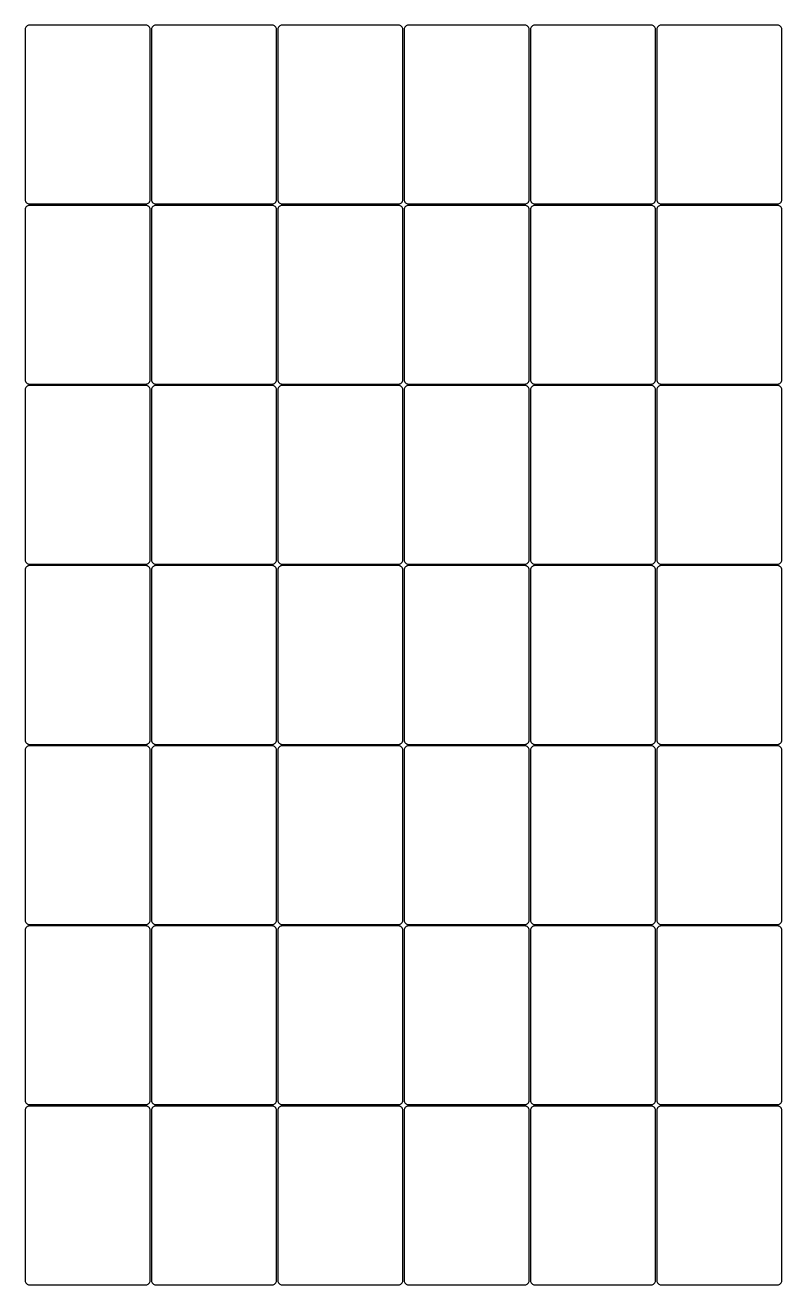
# Model space of a CAD drawing. Header units: millimetres. Extents: x 38 to 571, y -901 to -13.
import ezdxf

# ---------------------------------------------------------------- set-up
doc = ezdxf.new("R2010")
doc.units = ezdxf.units.MM

msp = doc.modelspace()

# ---------------------------------------------------------------- linework, layer by layer
for points in [[(123.35, -139.21, 0.414214), (126.35, -136.21), (126.35, -16.21, 0.414214), (123.35, -13.21), (41.35, -13.21, 0.414214), (38.35, -16.21), (38.35, -136.21, 0.414214), (41.35, -139.21)], [(212.34, -139.21, 0.414214), (215.34, -136.21), (215.34, -16.21, 0.414214), (212.34, -13.21), (130.34, -13.21, 0.414214), (127.34, -16.21), (127.34, -136.21, 0.414214), (130.34, -139.21)], [(301.32, -139.21, 0.414214), (304.32, -136.21), (304.32, -16.21, 0.414214), (301.32, -13.21), (219.32, -13.21, 0.414214), (216.32, -16.21), (216.32, -136.21, 0.414214), (219.32, -139.21)], [(390.31, -139.21, 0.414214), (393.31, -136.21), (393.31, -16.21, 0.414214), (390.31, -13.21), (308.31, -13.21, 0.414214), (305.31, -16.21), (305.31, -136.21, 0.414214), (308.31, -139.21)], [(479.29, -139.21, 0.414214), (482.29, -136.21), (482.29, -16.21, 0.414214), (479.29, -13.21), (397.29, -13.21, 0.414214), (394.29, -16.21), (394.29, -136.21, 0.414214), (397.29, -139.21)], [(568.28, -139.21, 0.414214), (571.28, -136.21), (571.28, -16.21, 0.414214), (568.28, -13.21), (486.28, -13.21, 0.414214), (483.28, -16.21), (483.28, -136.21, 0.414214), (486.28, -139.21)], [(123.35, -266.21, 0.414214), (126.35, -263.21), (126.35, -143.21, 0.414214), (123.35, -140.21), (41.35, -140.21, 0.414214), (38.35, -143.21), (38.35, -263.21, 0.414214), (41.35, -266.21)], [(212.34, -266.21, 0.414214), (215.34, -263.21), (215.34, -143.21, 0.414214), (212.34, -140.21), (130.34, -140.21, 0.414214), (127.34, -143.21), (127.34, -263.21, 0.414214), (130.34, -266.21)], [(301.32, -266.21, 0.414214), (304.32, -263.21), (304.32, -143.21, 0.414214), (301.32, -140.21), (219.32, -140.21, 0.414214), (216.32, -143.21), (216.32, -263.21, 0.414214), (219.32, -266.21)], [(390.31, -266.21, 0.414214), (393.31, -263.21), (393.31, -143.21, 0.414214), (390.31, -140.21), (308.31, -140.21, 0.414214), (305.31, -143.21), (305.31, -263.21, 0.414214), (308.31, -266.21)], [(479.29, -266.21, 0.414214), (482.29, -263.21), (482.29, -143.21, 0.414214), (479.29, -140.21), (397.29, -140.21, 0.414214), (394.29, -143.21), (394.29, -263.21, 0.414214), (397.29, -266.21)], [(568.28, -266.21, 0.414214), (571.28, -263.21), (571.28, -143.21, 0.414214), (568.28, -140.21), (486.28, -140.21, 0.414214), (483.28, -143.21), (483.28, -263.21, 0.414214), (486.28, -266.21)], [(123.35, -393.21, 0.414214), (126.35, -390.21), (126.35, -270.21, 0.414214), (123.35, -267.21), (41.35, -267.21, 0.414214), (38.35, -270.21), (38.35, -390.21, 0.414214), (41.35, -393.21)], [(212.34, -393.21, 0.414214), (215.34, -390.21), (215.34, -270.21, 0.414214), (212.34, -267.21), (130.34, -267.21, 0.414214), (127.34, -270.21), (127.34, -390.21, 0.414214), (130.34, -393.21)], [(301.32, -393.21, 0.414214), (304.32, -390.21), (304.32, -270.21, 0.414214), (301.32, -267.21), (219.32, -267.21, 0.414214), (216.32, -270.21), (216.32, -390.21, 0.414214), (219.32, -393.21)], [(390.31, -393.21, 0.414214), (393.31, -390.21), (393.31, -270.21, 0.414214), (390.31, -267.21), (308.31, -267.21, 0.414214), (305.31, -270.21), (305.31, -390.21, 0.414214), (308.31, -393.21)], [(479.29, -393.21, 0.414214), (482.29, -390.21), (482.29, -270.21, 0.414214), (479.29, -267.21), (397.29, -267.21, 0.414214), (394.29, -270.21), (394.29, -390.21, 0.414214), (397.29, -393.21)], [(568.28, -393.21, 0.414214), (571.28, -390.21), (571.28, -270.21, 0.414214), (568.28, -267.21), (486.28, -267.21, 0.414214), (483.28, -270.21), (483.28, -390.21, 0.414214), (486.28, -393.21)], [(123.35, -520.21, 0.414214), (126.35, -517.21), (126.35, -397.21, 0.414214), (123.35, -394.21), (41.35, -394.21, 0.414214), (38.35, -397.21), (38.35, -517.21, 0.414214), (41.35, -520.21)], [(212.34, -520.21, 0.414214), (215.34, -517.21), (215.34, -397.21, 0.414214), (212.34, -394.21), (130.34, -394.21, 0.414214), (127.34, -397.21), (127.34, -517.21, 0.414214), (130.34, -520.21)], [(301.32, -520.21, 0.414214), (304.32, -517.21), (304.32, -397.21, 0.414214), (301.32, -394.21), (219.32, -394.21, 0.414214), (216.32, -397.21), (216.32, -517.21, 0.414214), (219.32, -520.21)], [(390.31, -520.21, 0.414214), (393.31, -517.21), (393.31, -397.21, 0.414214), (390.31, -394.21), (308.31, -394.21, 0.414214), (305.31, -397.21), (305.31, -517.21, 0.414214), (308.31, -520.21)], [(479.29, -520.21, 0.414214), (482.29, -517.21), (482.29, -397.21, 0.414214), (479.29, -394.21), (397.29, -394.21, 0.414214), (394.29, -397.21), (394.29, -517.21, 0.414214), (397.29, -520.21)], [(568.28, -520.21, 0.414214), (571.28, -517.21), (571.28, -397.21, 0.414214), (568.28, -394.21), (486.28, -394.21, 0.414214), (483.28, -397.21), (483.28, -517.21, 0.414214), (486.28, -520.21)], [(123.35, -647.21, 0.414214), (126.35, -644.21), (126.35, -524.21, 0.414214), (123.35, -521.21), (41.35, -521.21, 0.414214), (38.35, -524.21), (38.35, -644.21, 0.414214), (41.35, -647.21)], [(212.34, -647.21, 0.414214), (215.34, -644.21), (215.34, -524.21, 0.414214), (212.34, -521.21), (130.34, -521.21, 0.414214), (127.34, -524.21), (127.34, -644.21, 0.414214), (130.34, -647.21)], [(301.32, -647.21, 0.414214), (304.32, -644.21), (304.32, -524.21, 0.414214), (301.32, -521.21), (219.32, -521.21, 0.414214), (216.32, -524.21), (216.32, -644.21, 0.414214), (219.32, -647.21)], [(390.31, -647.21, 0.414214), (393.31, -644.21), (393.31, -524.21, 0.414214), (390.31, -521.21), (308.31, -521.21, 0.414214), (305.31, -524.21), (305.31, -644.21, 0.414214), (308.31, -647.21)], [(479.29, -647.21, 0.414214), (482.29, -644.21), (482.29, -524.21, 0.414214), (479.29, -521.21), (397.29, -521.21, 0.414214), (394.29, -524.21), (394.29, -644.21, 0.414214), (397.29, -647.21)], [(568.28, -647.21, 0.414214), (571.28, -644.21), (571.28, -524.21, 0.414214), (568.28, -521.21), (486.28, -521.21, 0.414214), (483.28, -524.21), (483.28, -644.21, 0.414214), (486.28, -647.21)], [(123.35, -774.21, 0.414214), (126.35, -771.21), (126.35, -651.21, 0.414214), (123.35, -648.21), (41.35, -648.21, 0.414214), (38.35, -651.21), (38.35, -771.21, 0.414214), (41.35, -774.21)], [(212.34, -774.21, 0.414214), (215.34, -771.21), (215.34, -651.21, 0.414214), (212.34, -648.21), (130.34, -648.21, 0.414214), (127.34, -651.21), (127.34, -771.21, 0.414214), (130.34, -774.21)], [(301.32, -774.21, 0.414214), (304.32, -771.21), (304.32, -651.21, 0.414214), (301.32, -648.21), (219.32, -648.21, 0.414214), (216.32, -651.21), (216.32, -771.21, 0.414214), (219.32, -774.21)], [(390.31, -774.21, 0.414214), (393.31, -771.21), (393.31, -651.21, 0.414214), (390.31, -648.21), (308.31, -648.21, 0.414214), (305.31, -651.21), (305.31, -771.21, 0.414214), (308.31, -774.21)], [(479.29, -774.21, 0.414214), (482.29, -771.21), (482.29, -651.21, 0.414214), (479.29, -648.21), (397.29, -648.21, 0.414214), (394.29, -651.21), (394.29, -771.21, 0.414214), (397.29, -774.21)], [(568.28, -774.21, 0.414214), (571.28, -771.21), (571.28, -651.21, 0.414214), (568.28, -648.21), (486.28, -648.21, 0.414214), (483.28, -651.21), (483.28, -771.21, 0.414214), (486.28, -774.21)], [(123.35, -901.21, 0.414214), (126.35, -898.21), (126.35, -778.21, 0.414214), (123.35, -775.21), (41.35, -775.21, 0.414214), (38.35, -778.21), (38.35, -898.21, 0.414214), (41.35, -901.21)], [(212.34, -901.21, 0.414214), (215.34, -898.21), (215.34, -778.21, 0.414214), (212.34, -775.21), (130.34, -775.21, 0.414214), (127.34, -778.21), (127.34, -898.21, 0.414214), (130.34, -901.21)], [(301.32, -901.21, 0.414214), (304.32, -898.21), (304.32, -778.21, 0.414214), (301.32, -775.21), (219.32, -775.21, 0.414214), (216.32, -778.21), (216.32, -898.21, 0.414214), (219.32, -901.21)], [(390.31, -901.21, 0.414214), (393.31, -898.21), (393.31, -778.21, 0.414214), (390.31, -775.21), (308.31, -775.21, 0.414214), (305.31, -778.21), (305.31, -898.21, 0.414214), (308.31, -901.21)], [(479.29, -901.21, 0.414214), (482.29, -898.21), (482.29, -778.21, 0.414214), (479.29, -775.21), (397.29, -775.21, 0.414214), (394.29, -778.21), (394.29, -898.21, 0.414214), (397.29, -901.21)], [(568.28, -901.21, 0.414214), (571.28, -898.21), (571.28, -778.21, 0.414214), (568.28, -775.21), (486.28, -775.21, 0.414214), (483.28, -778.21), (483.28, -898.21, 0.414214), (486.28, -901.21)]]:
    msp.add_lwpolyline(points, format="xyb", close=True)

doc.saveas('drawing.dxf')
